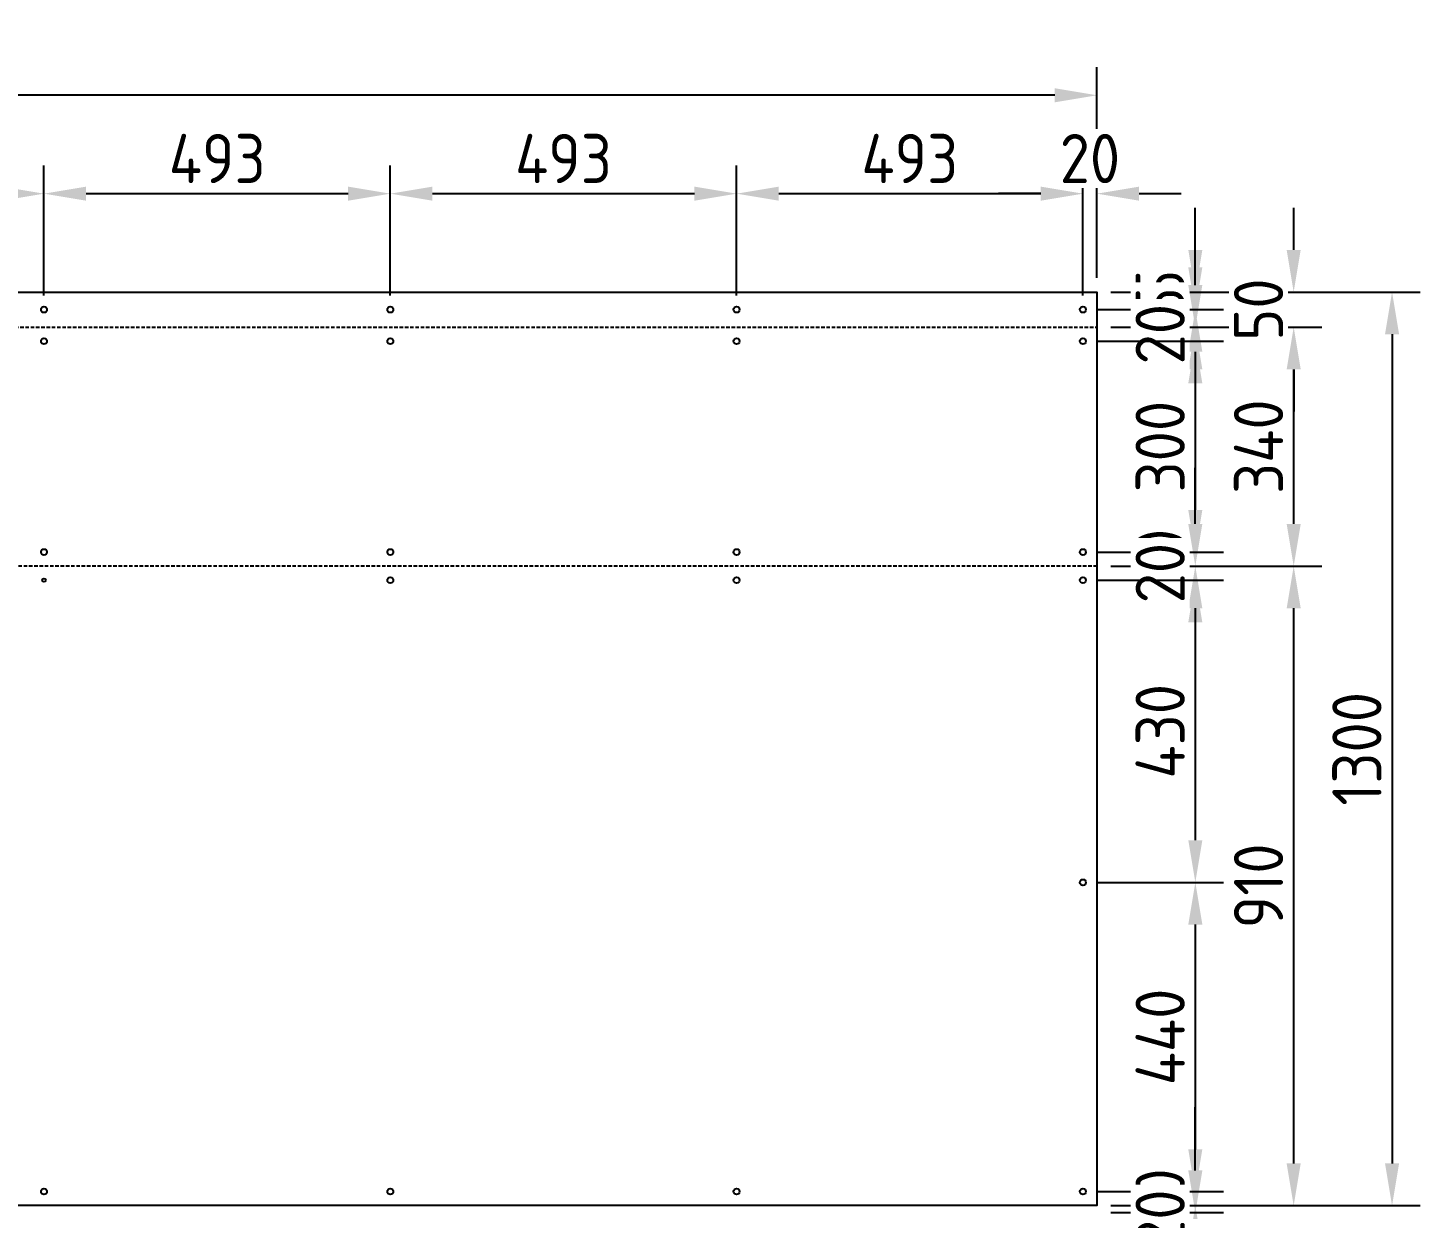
# Model space of a CAD drawing. Header units: millimetres. Extents: x 3800000 to 6300000, y 450000 to 1350000.
# Drawn here: x 4488973 to 4490955, y 1209615 to 1211296 of the extents above; entities that cross this region are included whole.
import ezdxf

# ---------------------------------------------------------------- set-up
doc = ezdxf.new("R2010")
doc.units = ezdxf.units.MM
doc.linetypes.add('Strichliert 5_2.5mm', pattern=[7.5, 5, -2.5])
for name, color, linetype, true_color in [('Bohr', 3, 'Continuous', 0x00ff00), ('FERTIGUNG 02 Bemassung Bohrung', 1, 'Continuous', 0xff0000), ('FERTIGUNG 02 Bemassung Geometrie', 212, 'Continuous', 0xcc00cc), ('FERTIGUNG 04 Fräsung Rückseite 135°', 5, 'Strichliert 5_2.5mm', 0x0000ff), ('FERTIGUNG 04 Fräsung Rückseite 90°', 4, 'Strichliert 5_2.5mm', 0x00ffff), ('Outside', 2, 'Continuous', 0xffff00)]:
    doc.layers.add(name, color=color, linetype=linetype, true_color=true_color)
doc.styles.add('ICC_M1_20', font='')
doc.styles.get('ICC_M1_20').set_extended_font_data('isocp2')
doc.dimstyles.new('ICC_M1_20', dxfattribs={"dimscale": 20, "dimtxt": 3.5, "dimasz": 3, "dimexe": 2, "dimexo": 1, "dimgap": 0.75, "dimtad": 1, "dimtoh": 1, "dimdec": 0, "dimzin": 4, "dimdsep": 46, "dimtxsty": 'ICC_M1_20', "dimcen": 2, "dimadec": 0, "dimazin": 1, "dimtfac": 1, "dimtdec": 4, "dimtix": 1, "dimtofl": 0, "dimtmove": 1, "dimatfit": 3, "dimfxl": 10, "dimfxlon": 1, "dimtfill": 1, "dimtfillclr": 256, "dimtolj": 1, "dimtzin": 1, "dimarcsym": 0})

# ---------------------------------------------------------------- blocks, each defined once
blk = doc.blocks.new('*D34')
at = {"layer": 'Defpoints', "color": 0}
for p in [(4487005, 1211200), (4487005, 1210920), (4490495, 1210920)]:
    blk.add_point(p, dxfattribs=at)
at = {"layer": 'FERTIGUNG 02 Bemassung Geometrie', "color": 0, "lineweight": -2}
for p, q in [((4487005, 1211000), (4487005, 1211240)), ((4490495, 1211000), (4490495, 1211240)), ((4490435, 1211200), (4487065, 1211200))]:
    blk.add_line(p, q, dxfattribs=at)
at = {"layer": 'FERTIGUNG 02 Bemassung Geometrie', "color": 0}
for points in [[(4487065, 1211210), (4487065, 1211190), (4487005, 1211200)], [(4490435, 1211190), (4490435, 1211210), (4490495, 1211200)]]:
    blk.add_solid(points, dxfattribs=at)
at = {"layer": 'FERTIGUNG 02 Bemassung Geometrie', "color": 0, "insert": (4488750, 1211250), "char_height": 70, "attachment_point": 5, "style": 'ICC_M1_20', "bg_fill": 3, "box_fill_scale": 1.1, "bg_fill_color": 9, "bg_fill_true_color": 13158600, "bg_fill_transparency": 0}
blk.add_mtext('\\A1;3490', dxfattribs=at)
blk = doc.blocks.new('*D39')
at = {"layer": 'Defpoints', "color": 0}
for p in [(4488996.4, 1211060), (4488503.6, 1210895), (4488996.4, 1210895)]:
    blk.add_point(p, dxfattribs=at)
at = {"layer": 'FERTIGUNG 02 Bemassung Bohrung', "color": 0, "lineweight": -2}
for p, q in [((4488503.6, 1210915), (4488503.6, 1211100)), ((4488996.4, 1210915), (4488996.4, 1211100)), ((4488563.6, 1211060), (4488936.4, 1211060))]:
    blk.add_line(p, q, dxfattribs=at)
at = {"layer": 'FERTIGUNG 02 Bemassung Bohrung', "color": 0}
for points in [[(4488563.6, 1211070), (4488563.6, 1211050), (4488503.6, 1211060)], [(4488936.4, 1211050), (4488936.4, 1211070), (4488996.4, 1211060)]]:
    blk.add_solid(points, dxfattribs=at)
at = {"layer": 'FERTIGUNG 02 Bemassung Bohrung', "color": 0, "insert": (4488750, 1211110), "char_height": 70, "attachment_point": 5, "style": 'ICC_M1_20', "bg_fill": 3, "box_fill_scale": 1.1, "bg_fill_color": 9, "bg_fill_true_color": 13158600, "bg_fill_transparency": 0}
blk.add_mtext('\\A1;493', dxfattribs=at)
blk = doc.blocks.new('*D40')
at = {"layer": 'Defpoints', "color": 0}
for p in [(4489489.3, 1211060), (4488996.4, 1210895), (4489489.3, 1210895)]:
    blk.add_point(p, dxfattribs=at)
at = {"layer": 'FERTIGUNG 02 Bemassung Bohrung', "color": 0, "lineweight": -2}
for p, q in [((4488996.4, 1210915), (4488996.4, 1211100)), ((4489489.3, 1210915), (4489489.3, 1211100)), ((4489056.4, 1211060), (4489429.3, 1211060))]:
    blk.add_line(p, q, dxfattribs=at)
at = {"layer": 'FERTIGUNG 02 Bemassung Bohrung', "color": 0}
for points in [[(4489056.4, 1211070), (4489056.4, 1211050), (4488996.4, 1211060)], [(4489429.3, 1211050), (4489429.3, 1211070), (4489489.3, 1211060)]]:
    blk.add_solid(points, dxfattribs=at)
at = {"layer": 'FERTIGUNG 02 Bemassung Bohrung', "color": 0, "insert": (4489242.9, 1211110), "char_height": 70, "attachment_point": 5, "style": 'ICC_M1_20', "bg_fill": 3, "box_fill_scale": 1.1, "bg_fill_color": 9, "bg_fill_true_color": 13158600, "bg_fill_transparency": 0}
blk.add_mtext('\\A1;493', dxfattribs=at)
blk = doc.blocks.new('*D41')
at = {"layer": 'Defpoints', "color": 0}
for p in [(4489982.1, 1211060), (4489489.3, 1210895), (4489982.1, 1210895)]:
    blk.add_point(p, dxfattribs=at)
at = {"layer": 'FERTIGUNG 02 Bemassung Bohrung', "color": 0, "lineweight": -2}
for p, q in [((4489489.3, 1210915), (4489489.3, 1211100)), ((4489982.1, 1210915), (4489982.1, 1211100)), ((4489549.3, 1211060), (4489922.1, 1211060))]:
    blk.add_line(p, q, dxfattribs=at)
at = {"layer": 'FERTIGUNG 02 Bemassung Bohrung', "color": 0}
for points in [[(4489549.3, 1211070), (4489549.3, 1211050), (4489489.3, 1211060)], [(4489922.1, 1211050), (4489922.1, 1211070), (4489982.1, 1211060)]]:
    blk.add_solid(points, dxfattribs=at)
at = {"layer": 'FERTIGUNG 02 Bemassung Bohrung', "color": 0, "insert": (4489735.7, 1211110), "char_height": 70, "attachment_point": 5, "style": 'ICC_M1_20', "bg_fill": 3, "box_fill_scale": 1.1, "bg_fill_color": 9, "bg_fill_true_color": 13158600, "bg_fill_transparency": 0}
blk.add_mtext('\\A1;493', dxfattribs=at)
blk = doc.blocks.new('*D42')
at = {"layer": 'Defpoints', "color": 0}
for p in [(4490475, 1211060), (4489982.1, 1210895), (4490475, 1210895)]:
    blk.add_point(p, dxfattribs=at)
at = {"layer": 'FERTIGUNG 02 Bemassung Bohrung', "color": 0, "lineweight": -2}
for p, q in [((4489982.1, 1210915), (4489982.1, 1211100)), ((4490475, 1210915), (4490475, 1211100)), ((4490042.1, 1211060), (4490415, 1211060))]:
    blk.add_line(p, q, dxfattribs=at)
at = {"layer": 'FERTIGUNG 02 Bemassung Bohrung', "color": 0}
for points in [[(4490042.1, 1211070), (4490042.1, 1211050), (4489982.1, 1211060)], [(4490415, 1211050), (4490415, 1211070), (4490475, 1211060)]]:
    blk.add_solid(points, dxfattribs=at)
at = {"layer": 'FERTIGUNG 02 Bemassung Bohrung', "color": 0, "insert": (4490228.6, 1211110), "char_height": 70, "attachment_point": 5, "style": 'ICC_M1_20', "bg_fill": 3, "box_fill_scale": 1.1, "bg_fill_color": 9, "bg_fill_true_color": 13158600, "bg_fill_transparency": 0}
blk.add_mtext('\\A1;493', dxfattribs=at)
blk = doc.blocks.new('*D43')
at = {"layer": 'Defpoints', "color": 0}
for p in [(4490495, 1210920), (4490475, 1210895)]:
    blk.add_point(p, dxfattribs=at)
at = {"layer": 'FERTIGUNG 02 Bemassung Bohrung', "color": 0, "lineweight": -2}
for p, q in [((4490475, 1210915), (4490475, 1211100)), ((4490495, 1210940), (4490495, 1211100)), ((4490415, 1211060), (4490355, 1211060)), ((4490555, 1211060), (4490615, 1211060))]:
    blk.add_line(p, q, dxfattribs=at)
at = {"layer": 'FERTIGUNG 02 Bemassung Bohrung', "color": 0}
for points in [[(4490415, 1211050), (4490415, 1211070), (4490475, 1211060)], [(4490555, 1211070), (4490555, 1211050), (4490495, 1211060)]]:
    blk.add_solid(points, dxfattribs=at)
at = {"layer": 'FERTIGUNG 02 Bemassung Bohrung', "color": 0, "insert": (4490485, 1211110), "char_height": 70, "attachment_point": 5, "style": 'ICC_M1_20', "bg_fill": 3, "box_fill_scale": 1.1, "bg_fill_color": 9, "bg_fill_true_color": 13158600, "bg_fill_transparency": 0}
blk.add_mtext('\\A1;20', dxfattribs=at)
at = {"layer": 'Defpoints', "color": 0}
blk.add_point((4490495, 1211060), dxfattribs=at)
blk = doc.blocks.new('*D54')
at = {"layer": 'Defpoints', "color": 0}
for p in [(4490495, 1210920), (4490495, 1209620), (4490915, 1209620)]:
    blk.add_point(p, dxfattribs=at)
at = {"layer": 'FERTIGUNG 02 Bemassung Geometrie', "color": 0, "lineweight": -2}
for p, q in [((4490715, 1210920), (4490955, 1210920)), ((4490915, 1210860), (4490915, 1209680)), ((4490715, 1209620), (4490955, 1209620))]:
    blk.add_line(p, q, dxfattribs=at)
at = {"layer": 'FERTIGUNG 02 Bemassung Geometrie', "color": 0}
for points in [[(4490925, 1210860), (4490905, 1210860), (4490915, 1210920)], [(4490905, 1209680), (4490925, 1209680), (4490915, 1209620)]]:
    blk.add_solid(points, dxfattribs=at)
at = {"layer": 'FERTIGUNG 02 Bemassung Geometrie', "color": 0, "insert": (4490865, 1210270), "char_height": 70, "attachment_point": 5, "rotation": 90, "style": 'ICC_M1_20', "bg_fill": 3, "box_fill_scale": 1.1, "bg_fill_color": 9, "bg_fill_true_color": 13158600, "bg_fill_transparency": 0}
blk.add_mtext('\\A1;1300', dxfattribs=at)
blk = doc.blocks.new('*D58')
at = {"layer": 'Defpoints', "color": 0}
for p in [(4490495, 1210530), (4490775, 1210530), (4490495, 1209620)]:
    blk.add_point(p, dxfattribs=at)
at = {"layer": 'FERTIGUNG 02 Bemassung Geometrie', "color": 0, "lineweight": -2}
for p, q in [((4490575, 1210530), (4490815, 1210530)), ((4490775, 1209680), (4490775, 1210470)), ((4490575, 1209620), (4490815, 1209620))]:
    blk.add_line(p, q, dxfattribs=at)
at = {"layer": 'FERTIGUNG 02 Bemassung Geometrie', "color": 0}
for points in [[(4490785, 1210470), (4490765, 1210470), (4490775, 1210530)], [(4490765, 1209680), (4490785, 1209680), (4490775, 1209620)]]:
    blk.add_solid(points, dxfattribs=at)
at = {"layer": 'FERTIGUNG 02 Bemassung Geometrie', "color": 0, "insert": (4490725, 1210075), "char_height": 70, "attachment_point": 5, "rotation": 90, "style": 'ICC_M1_20', "bg_fill": 3, "box_fill_scale": 1.1, "bg_fill_color": 9, "bg_fill_true_color": 13158600, "bg_fill_transparency": 0}
blk.add_mtext('\\A1;910', dxfattribs=at)
blk = doc.blocks.new('*D59')
at = {"layer": 'Defpoints', "color": 0}
for p in [(4490495, 1210870), (4490775, 1210870), (4490495, 1210530)]:
    blk.add_point(p, dxfattribs=at)
at = {"layer": 'FERTIGUNG 02 Bemassung Geometrie', "color": 0, "lineweight": -2}
for p, q in [((4490575, 1210870), (4490815, 1210870)), ((4490775, 1210590), (4490775, 1210810)), ((4490575, 1210530), (4490815, 1210530))]:
    blk.add_line(p, q, dxfattribs=at)
at = {"layer": 'FERTIGUNG 02 Bemassung Geometrie', "color": 0}
for points in [[(4490785, 1210810), (4490765, 1210810), (4490775, 1210870)], [(4490765, 1210590), (4490785, 1210590), (4490775, 1210530)]]:
    blk.add_solid(points, dxfattribs=at)
at = {"layer": 'FERTIGUNG 02 Bemassung Geometrie', "color": 0, "insert": (4490725, 1210700), "char_height": 70, "attachment_point": 5, "rotation": 90, "style": 'ICC_M1_20', "bg_fill": 3, "box_fill_scale": 1.1, "bg_fill_color": 9, "bg_fill_true_color": 13158600, "bg_fill_transparency": 0}
blk.add_mtext('\\A1;340', dxfattribs=at)
blk = doc.blocks.new('*D60')
at = {"layer": 'Defpoints', "color": 0}
for p in [(4490495, 1210920), (4490495, 1210870)]:
    blk.add_point(p, dxfattribs=at)
at = {"layer": 'FERTIGUNG 02 Bemassung Geometrie', "color": 0, "lineweight": -2}
for p, q in [((4490775, 1210980), (4490775, 1211040)), ((4490575, 1210920), (4490815, 1210920)), ((4490575, 1210870), (4490815, 1210870)), ((4490775, 1210810), (4490775, 1210750))]:
    blk.add_line(p, q, dxfattribs=at)
at = {"layer": 'FERTIGUNG 02 Bemassung Geometrie', "color": 0}
for points in [[(4490765, 1210980), (4490785, 1210980), (4490775, 1210920)], [(4490785, 1210810), (4490765, 1210810), (4490775, 1210870)]]:
    blk.add_solid(points, dxfattribs=at)
at = {"layer": 'FERTIGUNG 02 Bemassung Geometrie', "color": 0, "insert": (4490725, 1210895), "char_height": 70, "attachment_point": 5, "rotation": 90, "style": 'ICC_M1_20', "bg_fill": 3, "box_fill_scale": 1.1, "bg_fill_color": 9, "bg_fill_true_color": 13158600, "bg_fill_transparency": 0}
blk.add_mtext('\\A1;50', dxfattribs=at)
at = {"layer": 'Defpoints', "color": 0}
blk.add_point((4490775, 1210920), dxfattribs=at)
blk = doc.blocks.new('*D61')
at = {"layer": 'Defpoints', "color": 0}
for p in [(4490495, 1210920), (4490475, 1210895)]:
    blk.add_point(p, dxfattribs=at)
at = {"layer": 'FERTIGUNG 02 Bemassung Bohrung', "color": 0, "lineweight": -2}
for p, q in [((4490635, 1210980), (4490635, 1211040)), ((4490515, 1210920), (4490675, 1210920)), ((4490495, 1210895), (4490675, 1210895)), ((4490635, 1210835), (4490635, 1210775))]:
    blk.add_line(p, q, dxfattribs=at)
at = {"layer": 'FERTIGUNG 02 Bemassung Bohrung', "color": 0}
for points in [[(4490625, 1210980), (4490645, 1210980), (4490635, 1210920)], [(4490645, 1210835), (4490625, 1210835), (4490635, 1210895)]]:
    blk.add_solid(points, dxfattribs=at)
at = {"layer": 'FERTIGUNG 02 Bemassung Bohrung', "color": 0, "insert": (4490585, 1210907.5), "char_height": 70, "attachment_point": 5, "rotation": 90, "style": 'ICC_M1_20', "bg_fill": 3, "box_fill_scale": 1.1, "bg_fill_color": 9, "bg_fill_true_color": 13158600, "bg_fill_transparency": 0}
blk.add_mtext('\\A1;25', dxfattribs=at)
at = {"layer": 'Defpoints', "color": 0}
blk.add_point((4490635, 1210895), dxfattribs=at)
blk = doc.blocks.new('*D62')
at = {"layer": 'Defpoints', "color": 0}
for p in [(4490475, 1210895), (4490495, 1210870)]:
    blk.add_point(p, dxfattribs=at)
at = {"layer": 'FERTIGUNG 02 Bemassung Bohrung', "color": 0, "lineweight": -2}
for p, q in [((4490635, 1210955), (4490635, 1211015)), ((4490495, 1210895), (4490675, 1210895)), ((4490515, 1210870), (4490675, 1210870)), ((4490635, 1210810), (4490635, 1210750))]:
    blk.add_line(p, q, dxfattribs=at)
at = {"layer": 'FERTIGUNG 02 Bemassung Bohrung', "color": 0}
for points in [[(4490625, 1210955), (4490645, 1210955), (4490635, 1210895)], [(4490645, 1210810), (4490625, 1210810), (4490635, 1210870)]]:
    blk.add_solid(points, dxfattribs=at)
at = {"layer": 'FERTIGUNG 02 Bemassung Bohrung', "color": 0, "insert": (4490585, 1210882.5), "char_height": 70, "attachment_point": 5, "rotation": 90, "style": 'ICC_M1_20', "bg_fill": 3, "box_fill_scale": 1.1, "bg_fill_color": 9, "bg_fill_true_color": 13158600, "bg_fill_transparency": 0}
blk.add_mtext('\\A1;25', dxfattribs=at)
at = {"layer": 'Defpoints', "color": 0}
blk.add_point((4490635, 1210870), dxfattribs=at)
blk = doc.blocks.new('*D63')
at = {"layer": 'Defpoints', "color": 0}
for p in [(4490495, 1210870), (4490475, 1210850)]:
    blk.add_point(p, dxfattribs=at)
at = {"layer": 'FERTIGUNG 02 Bemassung Bohrung', "color": 0, "lineweight": -2}
for p, q in [((4490635, 1210930), (4490635, 1210990)), ((4490515, 1210870), (4490675, 1210870)), ((4490495, 1210850), (4490675, 1210850)), ((4490635, 1210790), (4490635, 1210730))]:
    blk.add_line(p, q, dxfattribs=at)
at = {"layer": 'FERTIGUNG 02 Bemassung Bohrung', "color": 0}
for points in [[(4490625, 1210930), (4490645, 1210930), (4490635, 1210870)], [(4490645, 1210790), (4490625, 1210790), (4490635, 1210850)]]:
    blk.add_solid(points, dxfattribs=at)
at = {"layer": 'FERTIGUNG 02 Bemassung Bohrung', "color": 0, "insert": (4490585, 1210860), "char_height": 70, "attachment_point": 5, "rotation": 90, "style": 'ICC_M1_20', "bg_fill": 3, "box_fill_scale": 1.1, "bg_fill_color": 9, "bg_fill_true_color": 13158600, "bg_fill_transparency": 0}
blk.add_mtext('\\A1;20', dxfattribs=at)
at = {"layer": 'Defpoints', "color": 0}
blk.add_point((4490635, 1210850), dxfattribs=at)
blk = doc.blocks.new('*D64')
at = {"layer": 'Defpoints', "color": 0}
for p in [(4490475, 1210850), (4490475, 1210550), (4490635, 1210550)]:
    blk.add_point(p, dxfattribs=at)
at = {"layer": 'FERTIGUNG 02 Bemassung Bohrung', "color": 0, "lineweight": -2}
for p, q in [((4490495, 1210850), (4490675, 1210850)), ((4490635, 1210790), (4490635, 1210610)), ((4490495, 1210550), (4490675, 1210550))]:
    blk.add_line(p, q, dxfattribs=at)
at = {"layer": 'FERTIGUNG 02 Bemassung Bohrung', "color": 0}
for points in [[(4490645, 1210790), (4490625, 1210790), (4490635, 1210850)], [(4490625, 1210610), (4490645, 1210610), (4490635, 1210550)]]:
    blk.add_solid(points, dxfattribs=at)
at = {"layer": 'FERTIGUNG 02 Bemassung Bohrung', "color": 0, "insert": (4490585, 1210700), "char_height": 70, "attachment_point": 5, "rotation": 90, "style": 'ICC_M1_20', "bg_fill": 3, "box_fill_scale": 1.1, "bg_fill_color": 9, "bg_fill_true_color": 13158600, "bg_fill_transparency": 0}
blk.add_mtext('\\A1;300', dxfattribs=at)
blk = doc.blocks.new('*D65')
at = {"layer": 'Defpoints', "color": 0}
for p in [(4490475, 1210550), (4490495, 1210530)]:
    blk.add_point(p, dxfattribs=at)
at = {"layer": 'FERTIGUNG 02 Bemassung Bohrung', "color": 0, "lineweight": -2}
for p, q in [((4490635, 1210610), (4490635, 1210670)), ((4490495, 1210550), (4490675, 1210550)), ((4490515, 1210530), (4490675, 1210530)), ((4490635, 1210470), (4490635, 1210410))]:
    blk.add_line(p, q, dxfattribs=at)
at = {"layer": 'FERTIGUNG 02 Bemassung Bohrung', "color": 0}
for points in [[(4490625, 1210610), (4490645, 1210610), (4490635, 1210550)], [(4490645, 1210470), (4490625, 1210470), (4490635, 1210530)]]:
    blk.add_solid(points, dxfattribs=at)
at = {"layer": 'FERTIGUNG 02 Bemassung Bohrung', "color": 0, "insert": (4490585, 1210540), "char_height": 70, "attachment_point": 5, "rotation": 90, "style": 'ICC_M1_20', "bg_fill": 3, "box_fill_scale": 1.1, "bg_fill_color": 9, "bg_fill_true_color": 13158600, "bg_fill_transparency": 0}
blk.add_mtext('\\A1;20', dxfattribs=at)
at = {"layer": 'Defpoints', "color": 0}
blk.add_point((4490635, 1210530), dxfattribs=at)
blk = doc.blocks.new('*D66')
at = {"layer": 'Defpoints', "color": 0}
for p in [(4490495, 1210530), (4490475, 1210510)]:
    blk.add_point(p, dxfattribs=at)
at = {"layer": 'FERTIGUNG 02 Bemassung Bohrung', "color": 0, "lineweight": -2}
for p, q in [((4490635, 1210590), (4490635, 1210650)), ((4490515, 1210530), (4490675, 1210530)), ((4490495, 1210510), (4490675, 1210510)), ((4490635, 1210450), (4490635, 1210390))]:
    blk.add_line(p, q, dxfattribs=at)
at = {"layer": 'FERTIGUNG 02 Bemassung Bohrung', "color": 0}
for points in [[(4490625, 1210590), (4490645, 1210590), (4490635, 1210530)], [(4490645, 1210450), (4490625, 1210450), (4490635, 1210510)]]:
    blk.add_solid(points, dxfattribs=at)
at = {"layer": 'FERTIGUNG 02 Bemassung Bohrung', "color": 0, "insert": (4490585, 1210520), "char_height": 70, "attachment_point": 5, "rotation": 90, "style": 'ICC_M1_20', "bg_fill": 3, "box_fill_scale": 1.1, "bg_fill_color": 9, "bg_fill_true_color": 13158600, "bg_fill_transparency": 0}
blk.add_mtext('\\A1;20', dxfattribs=at)
at = {"layer": 'Defpoints', "color": 0}
blk.add_point((4490635, 1210510), dxfattribs=at)
blk = doc.blocks.new('*D67')
at = {"layer": 'Defpoints', "color": 0}
for p in [(4490475, 1210510), (4490475, 1210080), (4490635, 1210080)]:
    blk.add_point(p, dxfattribs=at)
at = {"layer": 'FERTIGUNG 02 Bemassung Bohrung', "color": 0, "lineweight": -2}
for p, q in [((4490495, 1210510), (4490675, 1210510)), ((4490635, 1210450), (4490635, 1210140)), ((4490495, 1210080), (4490675, 1210080))]:
    blk.add_line(p, q, dxfattribs=at)
at = {"layer": 'FERTIGUNG 02 Bemassung Bohrung', "color": 0}
for points in [[(4490645, 1210450), (4490625, 1210450), (4490635, 1210510)], [(4490625, 1210140), (4490645, 1210140), (4490635, 1210080)]]:
    blk.add_solid(points, dxfattribs=at)
at = {"layer": 'FERTIGUNG 02 Bemassung Bohrung', "color": 0, "insert": (4490585, 1210295), "char_height": 70, "attachment_point": 5, "rotation": 90, "style": 'ICC_M1_20', "bg_fill": 3, "box_fill_scale": 1.1, "bg_fill_color": 9, "bg_fill_true_color": 13158600, "bg_fill_transparency": 0}
blk.add_mtext('\\A1;430', dxfattribs=at)
blk = doc.blocks.new('*D68')
at = {"layer": 'Defpoints', "color": 0}
for p in [(4490475, 1210080), (4490475, 1209640), (4490635, 1209640)]:
    blk.add_point(p, dxfattribs=at)
at = {"layer": 'FERTIGUNG 02 Bemassung Bohrung', "color": 0, "lineweight": -2}
for p, q in [((4490495, 1210080), (4490675, 1210080)), ((4490635, 1210020), (4490635, 1209700)), ((4490495, 1209640), (4490675, 1209640))]:
    blk.add_line(p, q, dxfattribs=at)
at = {"layer": 'FERTIGUNG 02 Bemassung Bohrung', "color": 0}
for points in [[(4490645, 1210020), (4490625, 1210020), (4490635, 1210080)], [(4490625, 1209700), (4490645, 1209700), (4490635, 1209640)]]:
    blk.add_solid(points, dxfattribs=at)
at = {"layer": 'FERTIGUNG 02 Bemassung Bohrung', "color": 0, "insert": (4490585, 1209860), "char_height": 70, "attachment_point": 5, "rotation": 90, "style": 'ICC_M1_20', "bg_fill": 3, "box_fill_scale": 1.1, "bg_fill_color": 9, "bg_fill_true_color": 13158600, "bg_fill_transparency": 0}
blk.add_mtext('\\A1;440', dxfattribs=at)
blk = doc.blocks.new('*D69')
at = {"layer": 'Defpoints', "color": 0}
for p in [(4490475, 1209640), (4490495, 1209620)]:
    blk.add_point(p, dxfattribs=at)
at = {"layer": 'FERTIGUNG 02 Bemassung Bohrung', "color": 0, "lineweight": -2}
for p, q in [((4490635, 1209700), (4490635, 1209760)), ((4490495, 1209640), (4490675, 1209640)), ((4490515, 1209620), (4490675, 1209620)), ((4490635, 1209560), (4490635, 1209500))]:
    blk.add_line(p, q, dxfattribs=at)
at = {"layer": 'FERTIGUNG 02 Bemassung Bohrung', "color": 0}
for points in [[(4490625, 1209700), (4490645, 1209700), (4490635, 1209640)], [(4490645, 1209560), (4490625, 1209560), (4490635, 1209620)]]:
    blk.add_solid(points, dxfattribs=at)
at = {"layer": 'FERTIGUNG 02 Bemassung Bohrung', "color": 0, "insert": (4490585, 1209630), "char_height": 70, "attachment_point": 5, "rotation": 90, "style": 'ICC_M1_20', "bg_fill": 3, "box_fill_scale": 1.1, "bg_fill_color": 9, "bg_fill_true_color": 13158600, "bg_fill_transparency": 0}
blk.add_mtext('\\A1;20', dxfattribs=at)
at = {"layer": 'Defpoints', "color": 0}
blk.add_point((4490635, 1209620), dxfattribs=at)
blk = doc.blocks.new('*D70')
at = {"layer": 'Defpoints', "color": 0}
for p in [(4490495, 1209610), (4490475, 1209590)]:
    blk.add_point(p, dxfattribs=at)
at = {"layer": 'FERTIGUNG 02 Bemassung Bohrung', "color": 0, "lineweight": -2}
for p, q in [((4490635, 1209670), (4490635, 1209730)), ((4490515, 1209610), (4490675, 1209610)), ((4490495, 1209590), (4490675, 1209590)), ((4490635, 1209530), (4490635, 1209470))]:
    blk.add_line(p, q, dxfattribs=at)
at = {"layer": 'FERTIGUNG 02 Bemassung Bohrung', "color": 0}
for points in [[(4490625, 1209670), (4490645, 1209670), (4490635, 1209610)], [(4490645, 1209530), (4490625, 1209530), (4490635, 1209590)]]:
    blk.add_solid(points, dxfattribs=at)
at = {"layer": 'FERTIGUNG 02 Bemassung Bohrung', "color": 0, "insert": (4490585, 1209600), "char_height": 70, "attachment_point": 5, "rotation": 90, "style": 'ICC_M1_20', "bg_fill": 3, "box_fill_scale": 1.1, "bg_fill_color": 9, "bg_fill_true_color": 13158600, "bg_fill_transparency": 0}
blk.add_mtext('\\A1;20', dxfattribs=at)
at = {"layer": 'Defpoints', "color": 0}
blk.add_point((4490635, 1209590), dxfattribs=at)

msp = doc.modelspace()

# ---------------------------------------------------------------- linework, layer by layer
at = {"layer": 'Bohr', "linetype": 'ByBlock', "lineweight": -2}
for centre, radius in [((4488996.4, 1210895), 4.25), ((4489489.3, 1210895), 4.25), ((4489982.1, 1210895), 4.25), ((4490475, 1210895), 4.25), ((4488996.4, 1210850), 4.25), ((4489489.3, 1210850), 4.25), ((4489982.1, 1210850), 4.25), ((4490475, 1210850), 4.25), ((4488996.4, 1210550), 4.25), ((4489489.3, 1210550), 4.25), ((4489982.1, 1210550), 4.25), ((4490475, 1210550), 4.25), ((4488996.4, 1210510), 2.55), ((4489489.3, 1210510), 4.25), ((4489982.1, 1210510), 4.25), ((4490475, 1210510), 4.25), ((4490475, 1210080), 4.25), ((4488996.4, 1209640), 4.25), ((4489489.3, 1209640), 4.25), ((4489982.1, 1209640), 4.25), ((4490475, 1209640), 4.25)]:
    msp.add_circle(centre, radius, dxfattribs=at)
at = {"layer": 'FERTIGUNG 04 Fräsung Rückseite 135°'}
msp.add_line((4490495, 1210530), (4487005, 1210530), dxfattribs=at)
at = {"layer": 'FERTIGUNG 04 Fräsung Rückseite 90°'}
msp.add_line((4487005, 1210870), (4490495, 1210870), dxfattribs=at)
at = {"layer": 'Outside', "linetype": 'ByBlock', "lineweight": -2}
msp.add_lwpolyline([(4487005, 1210920), (4490495, 1210920), (4490495, 1209620), (4487005, 1209620)], close=True, dxfattribs=at)

# ---------------------------------------------------------------- next in the draw order: dimensions: what is measured, and where the dimension line sits
at = {"layer": 'FERTIGUNG 02 Bemassung Geometrie'}
dim = msp.add_linear_dim(base=(4487005, 1211200), p1=(4490495, 1210920), p2=(4487005, 1210920), text='3490', dimstyle='ICC_M1_20', override={"dimscale": 20, "dimtih": 0, "dimtoh": 0, "dimlfac": 1, "dimzin": 1, "dimsah": 0, "dimtzin": 4}, dxfattribs=at)
dim.commit()
dim.dimension.update_dxf_attribs({"geometry": '*D34', "text_midpoint": (4488750, 1211250)})

# ---------------------------------------------------------------- next in the draw order: dimensions: what is measured, and where the dimension line sits
at = {"layer": 'FERTIGUNG 02 Bemassung Bohrung'}
dim = msp.add_linear_dim(base=(4488996.4, 1211060), p1=(4488503.6, 1210895), p2=(4488996.4, 1210895), text='493', dimstyle='ICC_M1_20', override={"dimscale": 20, "dimtih": 0, "dimtoh": 0, "dimlfac": 1, "dimzin": 1, "dimsah": 0, "dimtzin": 4}, dxfattribs=at)
dim.commit()
dim.dimension.update_dxf_attribs({"geometry": '*D39', "text_midpoint": (4488750, 1211110)})

# ---------------------------------------------------------------- next in the draw order: dimensions: what is measured, and where the dimension line sits
dim = msp.add_linear_dim(base=(4489489.3, 1211060), p1=(4488996.4, 1210895), p2=(4489489.3, 1210895), text='493', dimstyle='ICC_M1_20', override={"dimscale": 20, "dimtih": 0, "dimtoh": 0, "dimlfac": 1, "dimzin": 1, "dimsah": 0, "dimtzin": 4}, dxfattribs=at)
dim.commit()
dim.dimension.update_dxf_attribs({"geometry": '*D40', "text_midpoint": (4489242.9, 1211110)})

# ---------------------------------------------------------------- next in the draw order: dimensions: what is measured, and where the dimension line sits
dim = msp.add_linear_dim(base=(4489982.1, 1211060), p1=(4489489.3, 1210895), p2=(4489982.1, 1210895), text='493', dimstyle='ICC_M1_20', override={"dimscale": 20, "dimtih": 0, "dimtoh": 0, "dimlfac": 1, "dimzin": 1, "dimsah": 0, "dimtzin": 4}, dxfattribs=at)
dim.commit()
dim.dimension.update_dxf_attribs({"geometry": '*D41', "text_midpoint": (4489735.7, 1211110)})

# ---------------------------------------------------------------- next in the draw order: dimensions: what is measured, and where the dimension line sits
dim = msp.add_linear_dim(base=(4490475, 1211060), p1=(4489982.1, 1210895), p2=(4490475, 1210895), text='493', dimstyle='ICC_M1_20', override={"dimscale": 20, "dimtih": 0, "dimtoh": 0, "dimlfac": 1, "dimzin": 1, "dimsah": 0, "dimtzin": 4}, dxfattribs=at)
dim.commit()
dim.dimension.update_dxf_attribs({"geometry": '*D42', "text_midpoint": (4490228.6, 1211110)})

# ---------------------------------------------------------------- next in the draw order: dimensions: what is measured, and where the dimension line sits
dim = msp.add_linear_dim(base=(4490495, 1211060), p1=(4490475, 1210895), p2=(4490495, 1210920), text='20', dimstyle='ICC_M1_20', override={"dimscale": 20, "dimtih": 0, "dimtoh": 0, "dimlfac": 1, "dimzin": 1, "dimsah": 0, "dimtzin": 4}, dxfattribs=at)
dim.commit()
dim.dimension.update_dxf_attribs({"geometry": '*D43', "text_midpoint": (4490485, 1211110)})

# ---------------------------------------------------------------- next in the draw order: dimensions: what is measured, and where the dimension line sits
at = {"layer": 'FERTIGUNG 02 Bemassung Geometrie'}
dim = msp.add_linear_dim(base=(4490915, 1209620), p1=(4490495, 1210920), p2=(4490495, 1209620), angle=90, text='1300', dimstyle='ICC_M1_20', override={"dimscale": 20, "dimtih": 0, "dimtoh": 0, "dimlfac": 1, "dimzin": 1, "dimsah": 0, "dimtzin": 4}, dxfattribs=at)
dim.commit()
dim.dimension.update_dxf_attribs({"geometry": '*D54', "text_midpoint": (4490865, 1210270)})

# ---------------------------------------------------------------- next in the draw order: dimensions: what is measured, and where the dimension line sits
dim = msp.add_linear_dim(base=(4490775, 1210530), p1=(4490495, 1209620), p2=(4490495, 1210530), angle=90, text='910', dimstyle='ICC_M1_20', override={"dimscale": 20, "dimtih": 0, "dimtoh": 0, "dimlfac": 1, "dimzin": 1, "dimsah": 0, "dimtzin": 4}, dxfattribs=at)
dim.commit()
dim.dimension.update_dxf_attribs({"geometry": '*D58', "text_midpoint": (4490725, 1210075)})

# ---------------------------------------------------------------- next in the draw order: dimensions: what is measured, and where the dimension line sits
dim = msp.add_linear_dim(base=(4490775, 1210870), p1=(4490495, 1210530), p2=(4490495, 1210870), angle=90, text='340', dimstyle='ICC_M1_20', override={"dimscale": 20, "dimtih": 0, "dimtoh": 0, "dimlfac": 1, "dimzin": 1, "dimsah": 0, "dimtzin": 4}, dxfattribs=at)
dim.commit()
dim.dimension.update_dxf_attribs({"geometry": '*D59', "text_midpoint": (4490725, 1210700)})

# ---------------------------------------------------------------- next in the draw order: dimensions: what is measured, and where the dimension line sits
dim = msp.add_linear_dim(base=(4490775, 1210920), p1=(4490495, 1210870), p2=(4490495, 1210920), angle=90, text='50', dimstyle='ICC_M1_20', override={"dimscale": 20, "dimtih": 0, "dimtoh": 0, "dimlfac": 1, "dimzin": 1, "dimsah": 0, "dimtzin": 4}, dxfattribs=at)
dim.commit()
dim.dimension.update_dxf_attribs({"geometry": '*D60', "text_midpoint": (4490725, 1210895)})

# ---------------------------------------------------------------- next in the draw order: dimensions: what is measured, and where the dimension line sits
at = {"layer": 'FERTIGUNG 02 Bemassung Bohrung'}
dim = msp.add_linear_dim(base=(4490635, 1210895), p1=(4490495, 1210920), p2=(4490475, 1210895), angle=90, text='25', dimstyle='ICC_M1_20', override={"dimscale": 20, "dimtih": 0, "dimtoh": 0, "dimlfac": 1, "dimzin": 1, "dimsah": 0, "dimtzin": 4}, dxfattribs=at)
dim.commit()
dim.dimension.update_dxf_attribs({"geometry": '*D61', "text_midpoint": (4490585, 1210907.5)})

# ---------------------------------------------------------------- next in the draw order: dimensions: what is measured, and where the dimension line sits
dim = msp.add_linear_dim(base=(4490635, 1210870), p1=(4490475, 1210895), p2=(4490495, 1210870), angle=90, text='25', dimstyle='ICC_M1_20', override={"dimscale": 20, "dimtih": 0, "dimtoh": 0, "dimlfac": 1, "dimzin": 1, "dimsah": 0, "dimtzin": 4}, dxfattribs=at)
dim.commit()
dim.dimension.update_dxf_attribs({"geometry": '*D62', "text_midpoint": (4490585, 1210882.5)})

# ---------------------------------------------------------------- next in the draw order: dimensions: what is measured, and where the dimension line sits
dim = msp.add_linear_dim(base=(4490635, 1210850), p1=(4490495, 1210870), p2=(4490475, 1210850), angle=90, text='20', dimstyle='ICC_M1_20', override={"dimscale": 20, "dimtih": 0, "dimtoh": 0, "dimlfac": 1, "dimzin": 1, "dimsah": 0, "dimtzin": 4}, dxfattribs=at)
dim.commit()
dim.dimension.update_dxf_attribs({"geometry": '*D63', "text_midpoint": (4490585, 1210860)})

# ---------------------------------------------------------------- next in the draw order: dimensions: what is measured, and where the dimension line sits
dim = msp.add_linear_dim(base=(4490635, 1210550), p1=(4490475, 1210850), p2=(4490475, 1210550), angle=90, text='300', dimstyle='ICC_M1_20', override={"dimscale": 20, "dimtih": 0, "dimtoh": 0, "dimlfac": 1, "dimzin": 1, "dimsah": 0, "dimtzin": 4}, dxfattribs=at)
dim.commit()
dim.dimension.update_dxf_attribs({"geometry": '*D64', "text_midpoint": (4490585, 1210700)})

# ---------------------------------------------------------------- next in the draw order: dimensions: what is measured, and where the dimension line sits
dim = msp.add_linear_dim(base=(4490635, 1210530), p1=(4490475, 1210550), p2=(4490495, 1210530), angle=90, text='20', dimstyle='ICC_M1_20', override={"dimscale": 20, "dimtih": 0, "dimtoh": 0, "dimlfac": 1, "dimzin": 1, "dimsah": 0, "dimtzin": 4}, dxfattribs=at)
dim.commit()
dim.dimension.update_dxf_attribs({"geometry": '*D65', "text_midpoint": (4490585, 1210540)})

# ---------------------------------------------------------------- next in the draw order: dimensions: what is measured, and where the dimension line sits
dim = msp.add_linear_dim(base=(4490635, 1210510), p1=(4490495, 1210530), p2=(4490475, 1210510), angle=90, text='20', dimstyle='ICC_M1_20', override={"dimscale": 20, "dimtih": 0, "dimtoh": 0, "dimlfac": 1, "dimzin": 1, "dimsah": 0, "dimtzin": 4}, dxfattribs=at)
dim.commit()
dim.dimension.update_dxf_attribs({"geometry": '*D66', "text_midpoint": (4490585, 1210520)})

# ---------------------------------------------------------------- next in the draw order: dimensions: what is measured, and where the dimension line sits
dim = msp.add_linear_dim(base=(4490635, 1210080), p1=(4490475, 1210510), p2=(4490475, 1210080), angle=90, text='430', dimstyle='ICC_M1_20', override={"dimscale": 20, "dimtih": 0, "dimtoh": 0, "dimlfac": 1, "dimzin": 1, "dimsah": 0, "dimtzin": 4}, dxfattribs=at)
dim.commit()
dim.dimension.update_dxf_attribs({"geometry": '*D67', "text_midpoint": (4490585, 1210295)})

# ---------------------------------------------------------------- next in the draw order: dimensions: what is measured, and where the dimension line sits
dim = msp.add_linear_dim(base=(4490635, 1209640), p1=(4490475, 1210080), p2=(4490475, 1209640), angle=90, text='440', dimstyle='ICC_M1_20', override={"dimscale": 20, "dimtih": 0, "dimtoh": 0, "dimlfac": 1, "dimzin": 1, "dimsah": 0, "dimtzin": 4}, dxfattribs=at)
dim.commit()
dim.dimension.update_dxf_attribs({"geometry": '*D68', "text_midpoint": (4490585, 1209860)})

# ---------------------------------------------------------------- next in the draw order: dimensions: what is measured, and where the dimension line sits
dim = msp.add_linear_dim(base=(4490635, 1209620), p1=(4490475, 1209640), p2=(4490495, 1209620), angle=90, text='20', dimstyle='ICC_M1_20', override={"dimscale": 20, "dimtih": 0, "dimtoh": 0, "dimlfac": 1, "dimzin": 1, "dimsah": 0, "dimtzin": 4}, dxfattribs=at)
dim.commit()
dim.dimension.update_dxf_attribs({"geometry": '*D69', "text_midpoint": (4490585, 1209630)})

# ---------------------------------------------------------------- next in the draw order: dimensions: what is measured, and where the dimension line sits
dim = msp.add_linear_dim(base=(4490635, 1209590), p1=(4490495, 1209610), p2=(4490475, 1209590), angle=90, text='20', dimstyle='ICC_M1_20', override={"dimscale": 20, "dimtih": 0, "dimtoh": 0, "dimlfac": 1, "dimzin": 1, "dimsah": 0, "dimtzin": 4}, dxfattribs=at)
dim.commit()
dim.dimension.update_dxf_attribs({"geometry": '*D70', "text_midpoint": (4490585, 1209600)})

doc.saveas('drawing.dxf')
